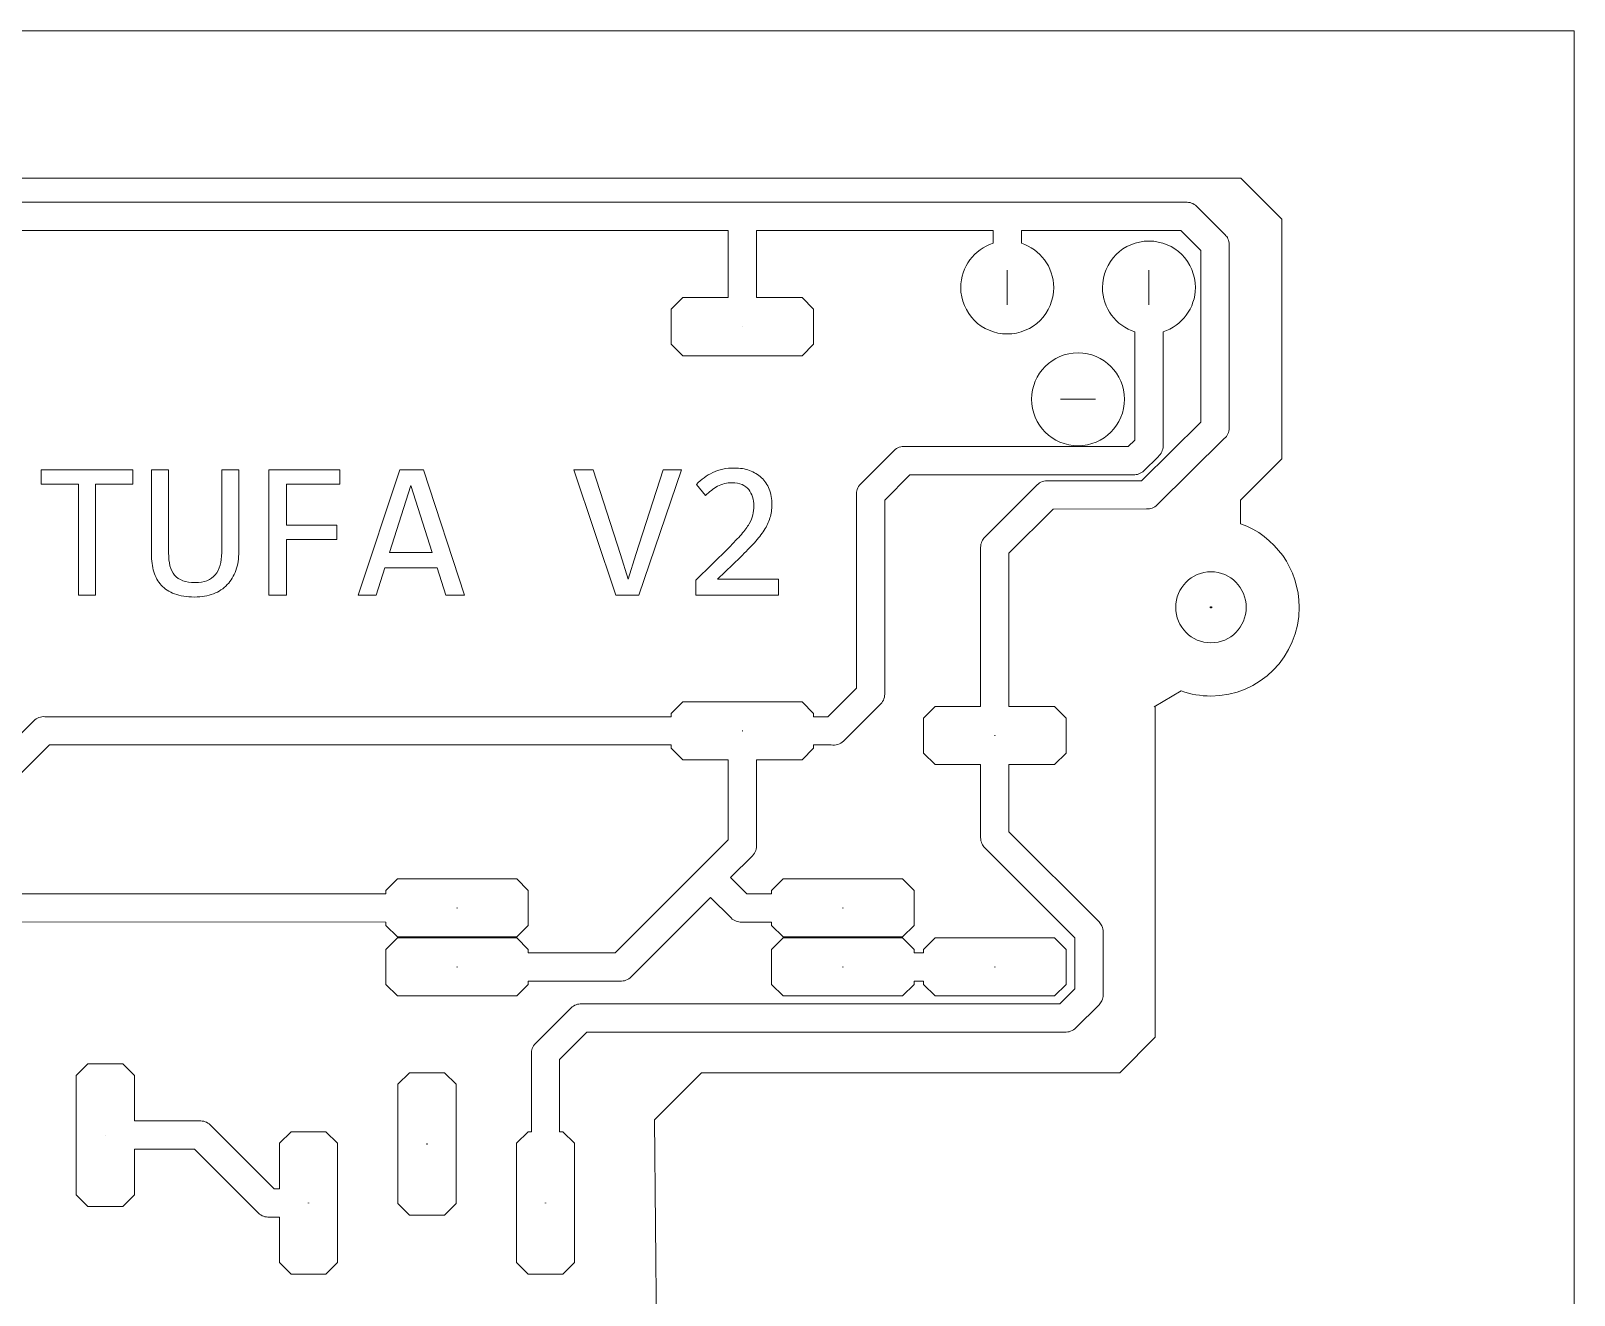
# Model space of a CAD drawing. Header units: millimetres. Extents: x -343 to 152, y -236 to 152.
# Drawn here: x -259.6 to -193.2, y -82.4 to -28 of the extents above; entities that cross this region are included whole.
import ezdxf

# ---------------------------------------------------------------- set-up
doc = ezdxf.new("R2010")
doc.units = ezdxf.units.MM
doc.header["$MEASUREMENT"] = 0
doc.layers.add('Layer 1', color=7, linetype='Continuous')

msp = doc.modelspace()

# ---------------------------------------------------------------- linework, layer by layer
at = {"layer": 'Layer 1', "lineweight": 18}
msp.add_lwpolyline([(-343.186, -118.0152), (-193.186, -118.0152), (-193.186, -28.0152), (-343.186, -28.0152), (-343.186, -118.0152)], close=True, dxfattribs=at)
for points in [[(-207.5296, -34.3592), (-207.5296, -34.3592), (-326.5003, -34.3592), (-326.5003, -34.3592)], [(-205.7728, -36.1286), (-205.7728, -36.1286), (-207.5296, -34.3592), (-207.5296, -34.3592)], [(-205.7728, -36.1286), (-205.7728, -36.1286), (-205.7728, -46.4415), (-205.7728, -46.4415)], [(-205.7728, -46.4415), (-205.7728, -46.4415), (-207.5397, -48.2211), (-207.5397, -48.2211)], [(-207.5397, -49.2319), (-207.5397, -49.2319), (-207.5397, -48.2211), (-207.5397, -48.2211)], [(-210.0946, -56.4303), (-210.0946, -56.4303), (-211.263, -57.1097), (-211.263, -57.1097)], [(-211.2225, -57.0861), (-211.2225, -57.0861), (-211.2225, -71.3397), (-211.2225, -71.3397)], [(-211.2225, -71.3397), (-211.2225, -71.3397), (-212.7402, -72.8682), (-212.7402, -72.8682)], [(-230.7503, -72.8682), (-230.7503, -72.8682), (-232.7649, -74.8971), (-232.7649, -74.8971)], [(-212.7402, -72.8682), (-212.7402, -72.8682), (-230.7503, -72.8682), (-230.7503, -72.8682)], [(-232.7649, -74.8971), (-232.7649, -74.8971), (-232.6463, -88.4968), (-232.6463, -88.4968)]]:
    msp.add_open_spline(points, degree=3, dxfattribs=at)
for points, knots in [([(-215.5873, -39.0642), (-215.5873, -40.1688), (-216.4827, -41.0642), (-217.5873, -41.0642), (-218.6919, -41.0642), (-219.5873, -40.1688), (-219.5873, -39.0642), (-219.5873, -38.1722), (-219.0034, -37.4167), (-218.1969, -37.1589), (-218.1969, -37.1589), (-218.1969, -36.6095), (-218.1969, -36.6095), (-218.1969, -36.6095), (-228.3775, -36.6097), (-228.3775, -36.6097), (-228.3775, -36.6097), (-228.3775, -39.5), (-228.3775, -39.5), (-228.3775, -39.5), (-226.4189, -39.5), (-226.4189, -39.5), (-226.4189, -39.5), (-225.9189, -40), (-225.9189, -40), (-225.9189, -40), (-225.9189, -41.5), (-225.9189, -41.5), (-225.9189, -41.5), (-226.4189, -42), (-226.4189, -42), (-226.4189, -42), (-231.5553, -42), (-231.5553, -42), (-231.5553, -42), (-232.0553, -41.5), (-232.0553, -41.5), (-232.0553, -41.5), (-232.0553, -40), (-232.0553, -40), (-232.0553, -40), (-231.5553, -39.5), (-231.5553, -39.5), (-231.5553, -39.5), (-229.5967, -39.5), (-229.5967, -39.5), (-229.5967, -39.5), (-229.5967, -36.6097), (-229.5967, -36.6097), (-229.5967, -36.6097), (-281.1481, -36.6108), (-281.1481, -36.6108), (-281.1481, -36.6108), (-287.6505, -43.114), (-287.6505, -43.114), (-287.6505, -43.114), (-287.6504, -43.5716), (-287.6504, -43.5716), (-287.6504, -43.5716), (-287.5084, -43.5716), (-287.5084, -43.5716), (-287.5084, -43.5716), (-287.0084, -44.0716), (-287.0084, -44.0716), (-287.0084, -44.0716), (-287.0084, -49.208), (-287.0084, -49.208), (-287.0084, -49.208), (-287.5084, -49.708), (-287.5084, -49.708), (-287.5084, -49.708), (-289.0084, -49.708), (-289.0084, -49.708), (-289.0084, -49.708), (-289.5084, -49.208), (-289.5084, -49.208), (-289.5084, -49.208), (-289.5084, -44.0716), (-289.5084, -44.0716), (-289.5084, -44.0716), (-289.0084, -43.5716), (-289.0084, -43.5716), (-289.0084, -43.5716), (-288.8648, -43.5716), (-288.8648, -43.5716), (-288.8648, -43.5716), (-288.865, -42.9121), (-288.865, -42.9121), (-288.8799, -42.739), (-288.8212, -42.5607), (-288.6888, -42.4283), (-288.6888, -42.4283), (-281.8339, -35.5726), (-281.8339, -35.5726), (-281.7015, -35.4402), (-281.5234, -35.3815), (-281.3503, -35.3964), (-281.3503, -35.3964), (-229.0421, -35.3953), (-229.0421, -35.3953), (-229.0421, -35.3953), (-228.9871, -35.3928), (-228.9871, -35.3928), (-228.9871, -35.3928), (-228.9321, -35.3953), (-228.9321, -35.3953), (-228.9321, -35.3953), (-217.643, -35.3951), (-217.643, -35.3951), (-217.643, -35.3951), (-217.5873, -35.3925), (-217.5873, -35.3925), (-217.5873, -35.3925), (-217.5316, -35.3951), (-217.5316, -35.3951), (-217.5316, -35.3951), (-209.912, -35.3949), (-209.912, -35.3949), (-209.739, -35.38), (-209.5608, -35.4387), (-209.4284, -35.5711), (-209.4284, -35.5711), (-208.2091, -36.7904), (-208.2091, -36.7904), (-208.1526, -36.851), (-208.121, -36.8924), (-208.0851, -36.9666), (-208.0487, -37.0449), (-208.0284, -37.1319), (-208.0284, -37.2235), (-208.0284, -37.2235), (-208.0284, -45.1068), (-208.0284, -45.1068), (-208.0284, -45.2928), (-208.1118, -45.4593), (-208.2431, -45.5711), (-208.2431, -45.5711), (-211.1321, -48.4239), (-211.1321, -48.4239), (-211.258, -48.5477), (-211.4243, -48.6055), (-211.5879, -48.5975), (-211.5879, -48.5975), (-215.6133, -48.6031), (-215.6133, -48.6031), (-215.6133, -48.6031), (-217.514, -50.5038), (-217.514, -50.5038), (-217.514, -50.5038), (-217.514, -57.1044), (-217.514, -57.1044), (-217.514, -57.1044), (-215.5554, -57.1044), (-215.5554, -57.1044), (-215.5554, -57.1044), (-215.0554, -57.6044), (-215.0554, -57.6044), (-215.0554, -57.6044), (-215.0554, -59.1044), (-215.0554, -59.1044), (-215.0554, -59.1044), (-215.5554, -59.6044), (-215.5554, -59.6044), (-215.5554, -59.6044), (-217.514, -59.6044), (-217.514, -59.6044), (-217.514, -59.6044), (-217.514, -62.4939), (-217.514, -62.4939), (-217.514, -62.4939), (-213.6356, -66.3723), (-213.6356, -66.3723), (-213.5791, -66.4329), (-213.5475, -66.4743), (-213.5116, -66.5485), (-213.4752, -66.6268), (-213.4549, -66.7138), (-213.4549, -66.8054), (-213.4549, -66.8054), (-213.4549, -69.5112), (-213.4549, -69.5112), (-213.4549, -69.6028), (-213.4752, -69.6898), (-213.5114, -69.7677), (-213.5474, -69.8422), (-213.5788, -69.8835), (-213.6356, -69.9443), (-213.6356, -69.9443), (-214.6302, -70.9389), (-214.6302, -70.9389), (-214.7626, -71.0713), (-214.9407, -71.13), (-215.1137, -71.1151), (-215.1137, -71.1151), (-235.6792, -71.1165), (-235.6792, -71.1165), (-235.6792, -71.1165), (-236.8544, -72.2911), (-236.8544, -72.2911), (-236.8544, -72.2911), (-236.8539, -75.4061), (-236.8539, -75.4061), (-236.8539, -75.4061), (-236.7123, -75.4061), (-236.7123, -75.4061), (-236.7123, -75.4061), (-236.2123, -75.9061), (-236.2123, -75.9061), (-236.2123, -75.9061), (-236.2123, -81.0425), (-236.2123, -81.0425), (-236.2123, -81.0425), (-236.7123, -81.5425), (-236.7123, -81.5425), (-236.7123, -81.5425), (-238.2123, -81.5425), (-238.2123, -81.5425), (-238.2123, -81.5425), (-238.7123, -81.0425), (-238.7123, -81.0425), (-238.7123, -81.0425), (-238.7123, -75.9061), (-238.7123, -75.9061), (-238.7123, -75.9061), (-238.2123, -75.4061), (-238.2123, -75.4061), (-238.2123, -75.4061), (-238.0683, -75.4061), (-238.0683, -75.4061), (-238.0683, -75.4061), (-238.0688, -72.0662), (-238.0688, -72.0662), (-238.0762, -71.9011), (-238.0167, -71.7335), (-237.8902, -71.6077), (-237.8902, -71.6077), (-236.3601, -70.0783), (-236.3601, -70.0783), (-236.2348, -69.9536), (-236.0687, -69.895), (-235.905, -69.9021), (-235.905, -69.9021), (-215.316, -69.9007), (-215.316, -69.9007), (-215.316, -69.9007), (-214.6741, -69.2588), (-214.6741, -69.2588), (-214.6741, -69.2588), (-214.6741, -67.0578), (-214.6741, -67.0578), (-214.6741, -67.0578), (-218.5525, -63.1794), (-218.5525, -63.1794), (-218.609, -63.1188), (-218.6406, -63.0774), (-218.6765, -63.0032), (-218.7129, -62.9249), (-218.7332, -62.8379), (-218.7332, -62.7463), (-218.7332, -62.7463), (-218.7332, -59.6044), (-218.7332, -59.6044), (-218.7332, -59.6044), (-220.6918, -59.6044), (-220.6918, -59.6044), (-220.6918, -59.6044), (-221.1918, -59.1044), (-221.1918, -59.1044), (-221.1918, -59.1044), (-221.1918, -57.6044), (-221.1918, -57.6044), (-221.1918, -57.6044), (-220.6918, -57.1044), (-220.6918, -57.1044), (-220.6918, -57.1044), (-218.7332, -57.1044), (-218.7332, -57.1044), (-218.7332, -57.1044), (-218.7332, -50.2514), (-218.7332, -50.2514), (-218.7332, -50.1598), (-218.7129, -50.0728), (-218.6767, -49.9949), (-218.6407, -49.9204), (-218.6093, -49.8791), (-218.5525, -49.8183), (-218.5525, -49.8183), (-216.2994, -47.5652), (-216.2994, -47.5652), (-216.1672, -47.433), (-215.9894, -47.3743), (-215.8167, -47.3889), (-215.8167, -47.3889), (-211.8086, -47.3834), (-211.8086, -47.3834), (-211.8086, -47.3834), (-209.2476, -44.8545), (-209.2476, -44.8545), (-209.2476, -44.8545), (-209.2476, -37.4759), (-209.2476, -37.4759), (-209.2476, -37.4759), (-210.1142, -36.6093), (-210.1142, -36.6093), (-210.1142, -36.6093), (-216.9777, -36.6094), (-216.9777, -36.6094), (-216.9777, -36.6094), (-216.9777, -37.1589), (-216.9777, -37.1589), (-216.1712, -37.4167), (-215.5873, -38.1722), (-215.5873, -39.0642)], [0, 0, 0, 0, 0.0096154, 0.0096154, 0.0096154, 0.0192308, 0.0192308, 0.0192308, 0.0288462, 0.0288462, 0.0288462, 0.0384615, 0.0384615, 0.0384615, 0.0480769, 0.0480769, 0.0480769, 0.0576923, 0.0576923, 0.0576923, 0.0673077, 0.0673077, 0.0673077, 0.0769231, 0.0769231, 0.0769231, 0.0865385, 0.0865385, 0.0865385, 0.0961538, 0.0961538, 0.0961538, 0.1057692, 0.1057692, 0.1057692, 0.1153846, 0.1153846, 0.1153846, 0.125, 0.125, 0.125, 0.1346154, 0.1346154, 0.1346154, 0.1442308, 0.1442308, 0.1442308, 0.1538462, 0.1538462, 0.1538462, 0.1634615, 0.1634615, 0.1634615, 0.1730769, 0.1730769, 0.1730769, 0.1826923, 0.1826923, 0.1826923, 0.1923077, 0.1923077, 0.1923077, 0.2019231, 0.2019231, 0.2019231, 0.2115385, 0.2115385, 0.2115385, 0.2211538, 0.2211538, 0.2211538, 0.2307692, 0.2307692, 0.2307692, 0.2403846, 0.2403846, 0.2403846, 0.25, 0.25, 0.25, 0.2596154, 0.2596154, 0.2596154, 0.2692308, 0.2692308, 0.2692308, 0.2788462, 0.2788462, 0.2788462, 0.2884615, 0.2884615, 0.2884615, 0.2980769, 0.2980769, 0.2980769, 0.3076923, 0.3076923, 0.3076923, 0.3173077, 0.3173077, 0.3173077, 0.3269231, 0.3269231, 0.3269231, 0.3365385, 0.3365385, 0.3365385, 0.3461538, 0.3461538, 0.3461538, 0.3557692, 0.3557692, 0.3557692, 0.3653846, 0.3653846, 0.3653846, 0.375, 0.375, 0.375, 0.3846154, 0.3846154, 0.3846154, 0.3942308, 0.3942308, 0.3942308, 0.4038462, 0.4038462, 0.4038462, 0.4134615, 0.4134615, 0.4134615, 0.4230769, 0.4230769, 0.4230769, 0.4326923, 0.4326923, 0.4326923, 0.4423077, 0.4423077, 0.4423077, 0.4519231, 0.4519231, 0.4519231, 0.4615385, 0.4615385, 0.4615385, 0.4711538, 0.4711538, 0.4711538, 0.4807692, 0.4807692, 0.4807692, 0.4903846, 0.4903846, 0.4903846, 0.5, 0.5, 0.5, 0.5096154, 0.5096154, 0.5096154, 0.5192308, 0.5192308, 0.5192308, 0.5288462, 0.5288462, 0.5288462, 0.5384615, 0.5384615, 0.5384615, 0.5480769, 0.5480769, 0.5480769, 0.5576923, 0.5576923, 0.5576923, 0.5673077, 0.5673077, 0.5673077, 0.5769231, 0.5769231, 0.5769231, 0.5865385, 0.5865385, 0.5865385, 0.5961538, 0.5961538, 0.5961538, 0.6057692, 0.6057692, 0.6057692, 0.6153846, 0.6153846, 0.6153846, 0.625, 0.625, 0.625, 0.6346154, 0.6346154, 0.6346154, 0.6442308, 0.6442308, 0.6442308, 0.6538462, 0.6538462, 0.6538462, 0.6634615, 0.6634615, 0.6634615, 0.6730769, 0.6730769, 0.6730769, 0.6826923, 0.6826923, 0.6826923, 0.6923077, 0.6923077, 0.6923077, 0.7019231, 0.7019231, 0.7019231, 0.7115385, 0.7115385, 0.7115385, 0.7211538, 0.7211538, 0.7211538, 0.7307692, 0.7307692, 0.7307692, 0.7403846, 0.7403846, 0.7403846, 0.75, 0.75, 0.75, 0.7596154, 0.7596154, 0.7596154, 0.7692308, 0.7692308, 0.7692308, 0.7788462, 0.7788462, 0.7788462, 0.7884615, 0.7884615, 0.7884615, 0.7980769, 0.7980769, 0.7980769, 0.8076923, 0.8076923, 0.8076923, 0.8173077, 0.8173077, 0.8173077, 0.8269231, 0.8269231, 0.8269231, 0.8365385, 0.8365385, 0.8365385, 0.8461538, 0.8461538, 0.8461538, 0.8557692, 0.8557692, 0.8557692, 0.8653846, 0.8653846, 0.8653846, 0.875, 0.875, 0.875, 0.8846154, 0.8846154, 0.8846154, 0.8942308, 0.8942308, 0.8942308, 0.9038462, 0.9038462, 0.9038462, 0.9134615, 0.9134615, 0.9134615, 0.9230769, 0.9230769, 0.9230769, 0.9326923, 0.9326923, 0.9326923, 0.9423077, 0.9423077, 0.9423077, 0.9519231, 0.9519231, 0.9519231, 0.9615385, 0.9615385, 0.9615385, 0.9711538, 0.9711538, 0.9711538, 0.9807692, 0.9807692, 0.9807692, 0.9903846, 0.9903846, 0.9903846, 1, 1, 1, 1]), ([(-222.4592, -46.0865), (-222.3268, -45.9541), (-222.1486, -45.8954), (-221.9755, -45.9103), (-221.9755, -45.9103), (-212.3824, -45.912), (-212.3824, -45.912), (-212.3824, -45.912), (-212.0969, -45.63), (-212.0969, -45.63), (-212.0969, -45.63), (-212.0969, -40.9695), (-212.0969, -40.9695), (-212.9034, -40.7117), (-213.4873, -39.9562), (-213.4873, -39.0642), (-213.4873, -37.9596), (-212.5919, -37.0642), (-211.4873, -37.0642), (-210.3827, -37.0642), (-209.4873, -37.9596), (-209.4873, -39.0642), (-209.4873, -39.9562), (-210.0712, -40.7117), (-210.8777, -40.9695), (-210.8777, -40.9695), (-210.8777, -45.8823), (-210.8777, -45.8823), (-210.8777, -46.0683), (-210.9611, -46.2348), (-211.0924, -46.3466), (-211.0924, -46.3466), (-211.7061, -46.9526), (-211.7061, -46.9526), (-211.8311, -47.0755), (-211.996, -47.1333), (-212.1584, -47.1264), (-212.1584, -47.1264), (-221.7734, -47.1247), (-221.7734, -47.1247), (-221.7734, -47.1247), (-222.8605, -48.2118), (-222.8605, -48.2118), (-222.8605, -48.2118), (-222.86, -56.5104), (-222.86, -56.5104), (-222.8451, -56.6834), (-222.9038, -56.8616), (-223.0362, -56.994), (-223.0362, -56.994), (-224.6293, -58.5872), (-224.6293, -58.5872), (-224.7746, -58.7325), (-224.975, -58.7891), (-225.1632, -58.757), (-225.1632, -58.757), (-225.919, -58.7569), (-225.919, -58.7569), (-225.919, -58.7569), (-225.919, -58.8982), (-225.919, -58.8982), (-225.919, -58.8982), (-226.419, -59.3982), (-226.419, -59.3982), (-226.419, -59.3982), (-228.3796, -59.3982), (-228.3796, -59.3982), (-228.3796, -59.3982), (-228.3786, -63.044), (-228.3786, -63.044), (-228.3637, -63.2171), (-228.4224, -63.3954), (-228.5548, -63.5278), (-228.5548, -63.5278), (-229.4934, -64.4665), (-229.4934, -64.4665), (-229.4934, -64.4665), (-228.791, -65.1682), (-228.791, -65.1682), (-228.791, -65.1682), (-227.7282, -65.1679), (-227.7282, -65.1679), (-227.7282, -65.1679), (-227.7282, -65.0244), (-227.7282, -65.0244), (-227.7282, -65.0244), (-227.2282, -64.5244), (-227.2282, -64.5244), (-227.2282, -64.5244), (-222.0918, -64.5244), (-222.0918, -64.5244), (-222.0918, -64.5244), (-221.5918, -65.0244), (-221.5918, -65.0244), (-221.5918, -65.0244), (-221.5918, -66.5244), (-221.5918, -66.5244), (-221.5918, -66.5244), (-222.0918, -67.0244), (-222.0918, -67.0244), (-222.0918, -67.0244), (-227.2282, -67.0244), (-227.2282, -67.0244), (-227.2282, -67.0244), (-227.7282, -66.5244), (-227.7282, -66.5244), (-227.7282, -66.5244), (-227.7282, -66.3824), (-227.7282, -66.3824), (-227.7282, -66.3824), (-229.0164, -66.3827), (-229.0164, -66.3827), (-229.1802, -66.3899), (-229.3464, -66.3312), (-229.4718, -66.2065), (-229.4718, -66.2065), (-230.3529, -65.3262), (-230.3529, -65.3262), (-230.3529, -65.3262), (-233.7697, -68.7434), (-233.7697, -68.7434), (-233.902, -68.8757), (-234.0801, -68.9344), (-234.2531, -68.9196), (-234.2531, -68.9196), (-238.2002, -68.9207), (-238.2002, -68.9207), (-238.2002, -68.9207), (-238.2002, -69.0644), (-238.2002, -69.0644), (-238.2002, -69.0644), (-238.7002, -69.5644), (-238.7002, -69.5644), (-238.7002, -69.5644), (-243.8366, -69.5644), (-243.8366, -69.5644), (-243.8366, -69.5644), (-244.3366, -69.0644), (-244.3366, -69.0644), (-244.3366, -69.0644), (-244.3366, -67.5644), (-244.3366, -67.5644), (-244.3366, -67.5644), (-243.8366, -67.0644), (-243.8366, -67.0644), (-243.8366, -67.0644), (-238.7002, -67.0644), (-238.7002, -67.0644), (-238.7002, -67.0644), (-238.2002, -67.5644), (-238.2002, -67.5644), (-238.2002, -67.5644), (-238.2002, -67.7063), (-238.2002, -67.7063), (-238.2002, -67.7063), (-234.4556, -67.7053), (-234.4556, -67.7053), (-234.4556, -67.7053), (-229.5931, -62.8421), (-229.5931, -62.8421), (-229.5931, -62.8421), (-229.594, -59.3982), (-229.594, -59.3982), (-229.594, -59.3982), (-231.5554, -59.3982), (-231.5554, -59.3982), (-231.5554, -59.3982), (-232.0554, -58.8982), (-232.0554, -58.8982), (-232.0554, -58.8982), (-232.0554, -58.7564), (-232.0554, -58.7564), (-232.0554, -58.7564), (-258.803, -58.7542), (-258.803, -58.7542), (-258.803, -58.7542), (-270.6473, -70.5985), (-270.6473, -70.5985), (-270.6473, -70.5985), (-270.6471, -71.7652), (-270.6471, -71.7652), (-270.6471, -71.7652), (-268.686, -71.7652), (-268.686, -71.7652), (-268.686, -71.7652), (-268.186, -72.2652), (-268.186, -72.2652), (-268.186, -72.2652), (-268.186, -73.7652), (-268.186, -73.7652), (-268.186, -73.7652), (-268.686, -74.2652), (-268.686, -74.2652), (-268.686, -74.2652), (-273.8224, -74.2652), (-273.8224, -74.2652), (-273.8224, -74.2652), (-274.3224, -73.7652), (-274.3224, -73.7652), (-274.3224, -73.7652), (-274.3224, -72.2652), (-274.3224, -72.2652), (-274.3224, -72.2652), (-273.8224, -71.7652), (-273.8224, -71.7652), (-273.8224, -71.7652), (-271.8615, -71.7652), (-271.8615, -71.7652), (-271.8615, -71.7652), (-271.8617, -70.3964), (-271.8617, -70.3964), (-271.8766, -70.2233), (-271.8179, -70.0451), (-271.6855, -69.9127), (-271.6855, -69.9127), (-259.4888, -57.716), (-259.4888, -57.716), (-259.3564, -57.5836), (-259.1782, -57.5249), (-259.0052, -57.5398), (-259.0052, -57.5398), (-232.0554, -57.542), (-232.0554, -57.542), (-232.0554, -57.542), (-232.0554, -57.3982), (-232.0554, -57.3982), (-232.0554, -57.3982), (-231.5554, -56.8982), (-231.5554, -56.8982), (-231.5554, -56.8982), (-226.419, -56.8982), (-226.419, -56.8982), (-226.419, -56.8982), (-225.919, -57.3982), (-225.919, -57.3982), (-225.919, -57.3982), (-225.919, -57.5425), (-225.919, -57.5425), (-225.919, -57.5425), (-225.3087, -57.5426), (-225.3087, -57.5426), (-225.3087, -57.5426), (-224.0744, -56.3082), (-224.0744, -56.3082), (-224.0744, -56.3082), (-224.0749, -48.0096), (-224.0749, -48.0096), (-224.0898, -47.8366), (-224.0311, -47.6584), (-223.8987, -47.526), (-223.8987, -47.526), (-222.4592, -46.0865), (-222.4592, -46.0865)], [0, 0, 0, 0, 0.0119048, 0.0119048, 0.0119048, 0.0238095, 0.0238095, 0.0238095, 0.0357143, 0.0357143, 0.0357143, 0.047619, 0.047619, 0.047619, 0.0595238, 0.0595238, 0.0595238, 0.0714286, 0.0714286, 0.0714286, 0.0833333, 0.0833333, 0.0833333, 0.0952381, 0.0952381, 0.0952381, 0.1071429, 0.1071429, 0.1071429, 0.1190476, 0.1190476, 0.1190476, 0.1309524, 0.1309524, 0.1309524, 0.1428571, 0.1428571, 0.1428571, 0.1547619, 0.1547619, 0.1547619, 0.1666667, 0.1666667, 0.1666667, 0.1785714, 0.1785714, 0.1785714, 0.1904762, 0.1904762, 0.1904762, 0.202381, 0.202381, 0.202381, 0.2142857, 0.2142857, 0.2142857, 0.2261905, 0.2261905, 0.2261905, 0.2380952, 0.2380952, 0.2380952, 0.25, 0.25, 0.25, 0.2619048, 0.2619048, 0.2619048, 0.2738095, 0.2738095, 0.2738095, 0.2857143, 0.2857143, 0.2857143, 0.297619, 0.297619, 0.297619, 0.3095238, 0.3095238, 0.3095238, 0.3214286, 0.3214286, 0.3214286, 0.3333333, 0.3333333, 0.3333333, 0.3452381, 0.3452381, 0.3452381, 0.3571429, 0.3571429, 0.3571429, 0.3690476, 0.3690476, 0.3690476, 0.3809524, 0.3809524, 0.3809524, 0.3928571, 0.3928571, 0.3928571, 0.4047619, 0.4047619, 0.4047619, 0.4166667, 0.4166667, 0.4166667, 0.4285714, 0.4285714, 0.4285714, 0.4404762, 0.4404762, 0.4404762, 0.452381, 0.452381, 0.452381, 0.4642857, 0.4642857, 0.4642857, 0.4761905, 0.4761905, 0.4761905, 0.4880952, 0.4880952, 0.4880952, 0.5, 0.5, 0.5, 0.5119048, 0.5119048, 0.5119048, 0.5238095, 0.5238095, 0.5238095, 0.5357143, 0.5357143, 0.5357143, 0.547619, 0.547619, 0.547619, 0.5595238, 0.5595238, 0.5595238, 0.5714286, 0.5714286, 0.5714286, 0.5833333, 0.5833333, 0.5833333, 0.5952381, 0.5952381, 0.5952381, 0.6071429, 0.6071429, 0.6071429, 0.6190476, 0.6190476, 0.6190476, 0.6309524, 0.6309524, 0.6309524, 0.6428571, 0.6428571, 0.6428571, 0.6547619, 0.6547619, 0.6547619, 0.6666667, 0.6666667, 0.6666667, 0.6785714, 0.6785714, 0.6785714, 0.6904762, 0.6904762, 0.6904762, 0.702381, 0.702381, 0.702381, 0.7142857, 0.7142857, 0.7142857, 0.7261905, 0.7261905, 0.7261905, 0.7380952, 0.7380952, 0.7380952, 0.75, 0.75, 0.75, 0.7619048, 0.7619048, 0.7619048, 0.7738095, 0.7738095, 0.7738095, 0.7857143, 0.7857143, 0.7857143, 0.797619, 0.797619, 0.797619, 0.8095238, 0.8095238, 0.8095238, 0.8214286, 0.8214286, 0.8214286, 0.8333333, 0.8333333, 0.8333333, 0.8452381, 0.8452381, 0.8452381, 0.8571429, 0.8571429, 0.8571429, 0.8690476, 0.8690476, 0.8690476, 0.8809524, 0.8809524, 0.8809524, 0.8928571, 0.8928571, 0.8928571, 0.9047619, 0.9047619, 0.9047619, 0.9166667, 0.9166667, 0.9166667, 0.9285714, 0.9285714, 0.9285714, 0.9404762, 0.9404762, 0.9404762, 0.952381, 0.952381, 0.952381, 0.9642857, 0.9642857, 0.9642857, 0.9761905, 0.9761905, 0.9761905, 0.9880952, 0.9880952, 0.9880952, 1, 1, 1, 1]), ([(-214.5373, -41.8742), (-213.4327, -41.8742), (-212.5373, -42.7696), (-212.5373, -43.8742), (-212.5373, -44.9788), (-213.4327, -45.8742), (-214.5373, -45.8742), (-215.6419, -45.8742), (-216.5373, -44.9788), (-216.5373, -43.8742), (-216.5373, -42.7696), (-215.6419, -41.8742), (-214.5373, -41.8742)], [0, 0, 0, 0, 0.25, 0.25, 0.25, 0.5, 0.5, 0.5, 0.75, 0.75, 0.75, 1, 1, 1, 1]), ([(-210.0946, -56.4303), (-209.6954, -56.5741), (-209.2652, -56.6524), (-208.817, -56.6524), (-206.7215, -56.6524), (-205.0228, -54.9416), (-205.0228, -52.8312), (-205.0228, -51.1721), (-206.0728, -49.76), (-207.5397, -49.2319)], [0, 0, 0, 0, 0.3333333, 0.3333333, 0.3333333, 0.6666667, 0.6666667, 0.6666667, 1, 1, 1, 1]), ([(-208.817, -51.3027), (-209.6552, -51.3027), (-210.3347, -51.987), (-210.3347, -52.8312), (-210.3347, -53.6753), (-209.6552, -54.3596), (-208.817, -54.3596), (-207.9788, -54.3596), (-207.2993, -53.6753), (-207.2993, -52.8312), (-207.2993, -51.987), (-207.9788, -51.3027), (-208.817, -51.3027)], [0, 0, 0, 0, 0.25, 0.25, 0.25, 0.5, 0.5, 0.5, 0.75, 0.75, 0.75, 1, 1, 1, 1]), ([(-266.6968, -92.4244), (-266.6968, -92.4244), (-261.5604, -92.4244), (-261.5604, -92.4244), (-261.5604, -92.4244), (-261.0604, -91.9244), (-261.0604, -91.9244), (-261.0604, -91.9244), (-261.0604, -90.4244), (-261.0604, -90.4244), (-261.0604, -90.4244), (-261.5604, -89.9244), (-261.5604, -89.9244), (-261.5604, -89.9244), (-263.5219, -89.9244), (-263.5219, -89.9244), (-263.5219, -89.9244), (-263.5332, -68.573), (-263.5332, -68.573), (-263.5332, -68.573), (-261.3386, -66.3783), (-261.3386, -66.3783), (-261.3386, -66.3783), (-244.3366, -66.3811), (-244.3366, -66.3811), (-244.3366, -66.3811), (-244.3366, -66.5244), (-244.3366, -66.5244), (-244.3366, -66.5244), (-243.8366, -67.0244), (-243.8366, -67.0244), (-243.8366, -67.0244), (-238.7002, -67.0244), (-238.7002, -67.0244), (-238.7002, -67.0244), (-238.2002, -66.5244), (-238.2002, -66.5244), (-238.2002, -66.5244), (-238.2002, -65.0244), (-238.2002, -65.0244), (-238.2002, -65.0244), (-238.7002, -64.5244), (-238.7002, -64.5244), (-238.7002, -64.5244), (-243.8366, -64.5244), (-243.8366, -64.5244), (-243.8366, -64.5244), (-244.3366, -65.0244), (-244.3366, -65.0244), (-244.3366, -65.0244), (-244.3366, -65.1667), (-244.3366, -65.1667), (-244.3366, -65.1667), (-261.5407, -65.1639), (-261.5407, -65.1639), (-261.7138, -65.149), (-261.892, -65.2077), (-262.0244, -65.3401), (-262.0244, -65.3401), (-264.5715, -67.8873), (-264.5715, -67.8873), (-264.704, -68.0198), (-264.7627, -68.1981), (-264.7477, -68.3712), (-264.7477, -68.3712), (-264.7363, -89.9244), (-264.7363, -89.9244), (-264.7363, -89.9244), (-266.6968, -89.9244), (-266.6968, -89.9244), (-266.6968, -89.9244), (-267.1968, -90.4244), (-267.1968, -90.4244), (-267.1968, -90.4244), (-267.1968, -91.9244), (-267.1968, -91.9244), (-267.1968, -91.9244), (-266.6968, -92.4244), (-266.6968, -92.4244)], [0, 0, 0, 0, 0.0384615, 0.0384615, 0.0384615, 0.0769231, 0.0769231, 0.0769231, 0.1153846, 0.1153846, 0.1153846, 0.1538462, 0.1538462, 0.1538462, 0.1923077, 0.1923077, 0.1923077, 0.2307692, 0.2307692, 0.2307692, 0.2692308, 0.2692308, 0.2692308, 0.3076923, 0.3076923, 0.3076923, 0.3461538, 0.3461538, 0.3461538, 0.3846154, 0.3846154, 0.3846154, 0.4230769, 0.4230769, 0.4230769, 0.4615385, 0.4615385, 0.4615385, 0.5, 0.5, 0.5, 0.5384615, 0.5384615, 0.5384615, 0.5769231, 0.5769231, 0.5769231, 0.6153846, 0.6153846, 0.6153846, 0.6538462, 0.6538462, 0.6538462, 0.6923077, 0.6923077, 0.6923077, 0.7307692, 0.7307692, 0.7307692, 0.7692308, 0.7692308, 0.7692308, 0.8076923, 0.8076923, 0.8076923, 0.8461538, 0.8461538, 0.8461538, 0.8846154, 0.8846154, 0.8846154, 0.9230769, 0.9230769, 0.9230769, 0.9615385, 0.9615385, 0.9615385, 1, 1, 1, 1]), ([(-220.6918, -69.5644), (-220.6918, -69.5644), (-215.5554, -69.5644), (-215.5554, -69.5644), (-215.5554, -69.5644), (-215.0554, -69.0644), (-215.0554, -69.0644), (-215.0554, -69.0644), (-215.0554, -67.5644), (-215.0554, -67.5644), (-215.0554, -67.5644), (-215.5554, -67.0644), (-215.5554, -67.0644), (-215.5554, -67.0644), (-220.6918, -67.0644), (-220.6918, -67.0644), (-220.6918, -67.0644), (-221.1918, -67.5644), (-221.1918, -67.5644), (-221.1918, -67.5644), (-221.1918, -67.7089), (-221.1918, -67.7089), (-221.1918, -67.7089), (-221.5918, -67.7087), (-221.5918, -67.7087), (-221.5918, -67.7087), (-221.5918, -67.5644), (-221.5918, -67.5644), (-221.5918, -67.5644), (-222.0918, -67.0644), (-222.0918, -67.0644), (-222.0918, -67.0644), (-227.2282, -67.0644), (-227.2282, -67.0644), (-227.2282, -67.0644), (-227.7282, -67.5644), (-227.7282, -67.5644), (-227.7282, -67.5644), (-227.7282, -69.0644), (-227.7282, -69.0644), (-227.7282, -69.0644), (-227.2282, -69.5644), (-227.2282, -69.5644), (-227.2282, -69.5644), (-222.0918, -69.5644), (-222.0918, -69.5644), (-222.0918, -69.5644), (-221.5918, -69.0644), (-221.5918, -69.0644), (-221.5918, -69.0644), (-221.5918, -68.9231), (-221.5918, -68.9231), (-221.5918, -68.9231), (-221.1918, -68.9233), (-221.1918, -68.9233), (-221.1918, -68.9233), (-221.1918, -69.0644), (-221.1918, -69.0644), (-221.1918, -69.0644), (-220.6918, -69.5644), (-220.6918, -69.5644)], [0, 0, 0, 0, 0.05, 0.05, 0.05, 0.1, 0.1, 0.1, 0.15, 0.15, 0.15, 0.2, 0.2, 0.2, 0.25, 0.25, 0.25, 0.3, 0.3, 0.3, 0.35, 0.35, 0.35, 0.4, 0.4, 0.4, 0.45, 0.45, 0.45, 0.5, 0.5, 0.5, 0.55, 0.55, 0.55, 0.6, 0.6, 0.6, 0.65, 0.65, 0.65, 0.7, 0.7, 0.7, 0.75, 0.75, 0.75, 0.8, 0.8, 0.8, 0.85, 0.85, 0.85, 0.9, 0.9, 0.9, 0.95, 0.95, 0.95, 1, 1, 1, 1]), ([(-246.4123, -75.9061), (-246.4123, -75.9061), (-246.4123, -81.0425), (-246.4123, -81.0425), (-246.4123, -81.0425), (-246.9123, -81.5425), (-246.9123, -81.5425), (-246.9123, -81.5425), (-248.4123, -81.5425), (-248.4123, -81.5425), (-248.4123, -81.5425), (-248.9123, -81.0425), (-248.9123, -81.0425), (-248.9123, -81.0425), (-248.9123, -79.0804), (-248.9123, -79.0804), (-248.9123, -79.0804), (-249.3413, -79.08), (-249.3413, -79.08), (-249.5142, -79.0947), (-249.6921, -79.0359), (-249.8243, -78.9037), (-249.8243, -78.9037), (-252.5698, -76.1586), (-252.5698, -76.1586), (-252.5698, -76.1586), (-255.1557, -76.1591), (-255.1557, -76.1591), (-255.1557, -76.1591), (-255.1557, -78.1203), (-255.1557, -78.1203), (-255.1557, -78.1203), (-255.6557, -78.6203), (-255.6557, -78.6203), (-255.6557, -78.6203), (-257.1557, -78.6203), (-257.1557, -78.6203), (-257.1557, -78.6203), (-257.6557, -78.1203), (-257.6557, -78.1203), (-257.6557, -78.1203), (-257.6557, -72.9839), (-257.6557, -72.9839), (-257.6557, -72.9839), (-257.1557, -72.4839), (-257.1557, -72.4839), (-257.1557, -72.4839), (-255.6557, -72.4839), (-255.6557, -72.4839), (-255.6557, -72.4839), (-255.1557, -72.9839), (-255.1557, -72.9839), (-255.1557, -72.9839), (-255.1557, -74.9447), (-255.1557, -74.9447), (-255.1557, -74.9447), (-252.3678, -74.9442), (-252.3678, -74.9442), (-252.1947, -74.9293), (-252.0165, -74.988), (-251.8841, -75.1204), (-251.8841, -75.1204), (-249.1383, -77.8658), (-249.1383, -77.8658), (-249.1383, -77.8658), (-248.9123, -77.866), (-248.9123, -77.866), (-248.9123, -77.866), (-248.9123, -75.9061), (-248.9123, -75.9061), (-248.9123, -75.9061), (-248.4123, -75.4061), (-248.4123, -75.4061), (-248.4123, -75.4061), (-246.9123, -75.4061), (-246.9123, -75.4061), (-246.9123, -75.4061), (-246.4123, -75.9061), (-246.4123, -75.9061)], [0, 0, 0, 0, 0.0384615, 0.0384615, 0.0384615, 0.0769231, 0.0769231, 0.0769231, 0.1153846, 0.1153846, 0.1153846, 0.1538462, 0.1538462, 0.1538462, 0.1923077, 0.1923077, 0.1923077, 0.2307692, 0.2307692, 0.2307692, 0.2692308, 0.2692308, 0.2692308, 0.3076923, 0.3076923, 0.3076923, 0.3461538, 0.3461538, 0.3461538, 0.3846154, 0.3846154, 0.3846154, 0.4230769, 0.4230769, 0.4230769, 0.4615385, 0.4615385, 0.4615385, 0.5, 0.5, 0.5, 0.5384615, 0.5384615, 0.5384615, 0.5769231, 0.5769231, 0.5769231, 0.6153846, 0.6153846, 0.6153846, 0.6538462, 0.6538462, 0.6538462, 0.6923077, 0.6923077, 0.6923077, 0.7307692, 0.7307692, 0.7307692, 0.7692308, 0.7692308, 0.7692308, 0.8076923, 0.8076923, 0.8076923, 0.8461538, 0.8461538, 0.8461538, 0.8846154, 0.8846154, 0.8846154, 0.9230769, 0.9230769, 0.9230769, 0.9615385, 0.9615385, 0.9615385, 1, 1, 1, 1]), ([(-241.3123, -73.3661), (-241.3123, -73.3661), (-241.3123, -78.5025), (-241.3123, -78.5025), (-241.3123, -78.5025), (-241.8123, -79.0025), (-241.8123, -79.0025), (-241.8123, -79.0025), (-243.3123, -79.0025), (-243.3123, -79.0025), (-243.3123, -79.0025), (-243.8123, -78.5025), (-243.8123, -78.5025), (-243.8123, -78.5025), (-243.8123, -73.3661), (-243.8123, -73.3661), (-243.8123, -73.3661), (-243.3123, -72.8661), (-243.3123, -72.8661), (-243.3123, -72.8661), (-241.8123, -72.8661), (-241.8123, -72.8661), (-241.8123, -72.8661), (-241.3123, -73.3661), (-241.3123, -73.3661)], [0, 0, 0, 0, 0.125, 0.125, 0.125, 0.25, 0.25, 0.25, 0.375, 0.375, 0.375, 0.5, 0.5, 0.5, 0.625, 0.625, 0.625, 0.75, 0.75, 0.75, 0.875, 0.875, 0.875, 1, 1, 1, 1])]:
    msp.add_open_spline(points, degree=3, knots=knots, dxfattribs=at)
at = {"layer": 'Layer 1', "color": 2, "lineweight": 9}
for points in [[(-217.5873, -38.3142), (-217.5873, -38.3142), (-217.5873, -39.8142), (-217.5873, -39.8142)], [(-211.4873, -38.3142), (-211.4873, -38.3142), (-211.4873, -39.8142), (-211.4873, -39.8142)], [(-215.2873, -43.8742), (-215.2873, -43.8742), (-213.7873, -43.8742), (-213.7873, -43.8742)]]:
    msp.add_open_spline(points, degree=3, dxfattribs=at)
at = {"layer": 'Layer 1', "color": 5}
for points in [[(-228.9888, -40.75), (-228.9888, -40.75), (-228.9888, -40.7535), (-228.9888, -40.7535), (-228.9888, -40.7535), (-228.9853, -40.7535), (-228.9853, -40.7535), (-228.9853, -40.7535), (-228.9853, -40.75), (-228.9853, -40.75), (-228.9853, -40.75), (-228.9888, -40.75), (-228.9888, -40.75)], [(-228.9889, -58.1482), (-228.9889, -58.1482), (-228.9889, -58.1517), (-228.9889, -58.1517), (-228.9889, -58.1517), (-228.9854, -58.1517), (-228.9854, -58.1517), (-228.9854, -58.1517), (-228.9854, -58.1482), (-228.9854, -58.1482), (-228.9854, -58.1482), (-228.9889, -58.1482), (-228.9889, -58.1482)], [(-218.1253, -58.3544), (-218.1253, -58.3544), (-218.1253, -58.3579), (-218.1253, -58.3579), (-218.1253, -58.3579), (-218.1218, -58.3579), (-218.1218, -58.3579), (-218.1218, -58.3579), (-218.1218, -58.3544), (-218.1218, -58.3544), (-218.1218, -58.3544), (-218.1253, -58.3544), (-218.1253, -58.3544)], [(-241.2701, -65.7744), (-241.2701, -65.7744), (-241.2701, -65.7779), (-241.2701, -65.7779), (-241.2701, -65.7779), (-241.2666, -65.7779), (-241.2666, -65.7779), (-241.2666, -65.7779), (-241.2666, -65.7744), (-241.2666, -65.7744), (-241.2666, -65.7744), (-241.2701, -65.7744), (-241.2701, -65.7744)], [(-224.6617, -65.7744), (-224.6617, -65.7744), (-224.6617, -65.7779), (-224.6617, -65.7779), (-224.6617, -65.7779), (-224.6582, -65.7779), (-224.6582, -65.7779), (-224.6582, -65.7779), (-224.6582, -65.7744), (-224.6582, -65.7744), (-224.6582, -65.7744), (-224.6617, -65.7744), (-224.6617, -65.7744)], [(-241.2701, -68.3144), (-241.2701, -68.3144), (-241.2701, -68.3179), (-241.2701, -68.3179), (-241.2701, -68.3179), (-241.2666, -68.3179), (-241.2666, -68.3179), (-241.2666, -68.3179), (-241.2666, -68.3144), (-241.2666, -68.3144), (-241.2666, -68.3144), (-241.2701, -68.3144), (-241.2701, -68.3144)], [(-224.6617, -68.3144), (-224.6617, -68.3144), (-224.6617, -68.3179), (-224.6617, -68.3179), (-224.6617, -68.3179), (-224.6582, -68.3179), (-224.6582, -68.3179), (-224.6582, -68.3179), (-224.6582, -68.3144), (-224.6582, -68.3144), (-224.6582, -68.3144), (-224.6617, -68.3144), (-224.6617, -68.3144)], [(-218.1253, -68.3144), (-218.1253, -68.3144), (-218.1253, -68.3179), (-218.1253, -68.3179), (-218.1253, -68.3179), (-218.1218, -68.3179), (-218.1218, -68.3179), (-218.1218, -68.3179), (-218.1218, -68.3144), (-218.1218, -68.3144), (-218.1218, -68.3144), (-218.1253, -68.3144), (-218.1253, -68.3144)], [(-256.4057, -75.5538), (-256.4057, -75.5538), (-256.4022, -75.5538), (-256.4022, -75.5538), (-256.4022, -75.5538), (-256.4022, -75.5503), (-256.4022, -75.5503), (-256.4022, -75.5503), (-256.4057, -75.5503), (-256.4057, -75.5503), (-256.4057, -75.5503), (-256.4057, -75.5538), (-256.4057, -75.5538)]]:
    msp.add_open_spline(points, degree=3, knots=[0, 0, 0, 0, 0.25, 0.25, 0.25, 0.5, 0.5, 0.5, 0.75, 0.75, 0.75, 1, 1, 1, 1], dxfattribs=at)
at = {"layer": 'Layer 1', "color": 5, "lineweight": 9}
for points in [[(-228.9888, -40.75), (-228.9888, -40.75), (-228.9888, -40.7535), (-228.9888, -40.7535), (-228.9888, -40.7535), (-228.9853, -40.7535), (-228.9853, -40.7535), (-228.9853, -40.7535), (-228.9853, -40.75), (-228.9853, -40.75), (-228.9853, -40.75), (-228.9888, -40.75), (-228.9888, -40.75)], [(-228.9889, -58.1482), (-228.9889, -58.1482), (-228.9889, -58.1517), (-228.9889, -58.1517), (-228.9889, -58.1517), (-228.9854, -58.1517), (-228.9854, -58.1517), (-228.9854, -58.1517), (-228.9854, -58.1482), (-228.9854, -58.1482), (-228.9854, -58.1482), (-228.9889, -58.1482), (-228.9889, -58.1482)], [(-218.1253, -58.3544), (-218.1253, -58.3544), (-218.1253, -58.3579), (-218.1253, -58.3579), (-218.1253, -58.3579), (-218.1218, -58.3579), (-218.1218, -58.3579), (-218.1218, -58.3579), (-218.1218, -58.3544), (-218.1218, -58.3544), (-218.1218, -58.3544), (-218.1253, -58.3544), (-218.1253, -58.3544)], [(-241.2701, -65.7744), (-241.2701, -65.7744), (-241.2701, -65.7779), (-241.2701, -65.7779), (-241.2701, -65.7779), (-241.2666, -65.7779), (-241.2666, -65.7779), (-241.2666, -65.7779), (-241.2666, -65.7744), (-241.2666, -65.7744), (-241.2666, -65.7744), (-241.2701, -65.7744), (-241.2701, -65.7744)], [(-224.6617, -65.7744), (-224.6617, -65.7744), (-224.6617, -65.7779), (-224.6617, -65.7779), (-224.6617, -65.7779), (-224.6582, -65.7779), (-224.6582, -65.7779), (-224.6582, -65.7779), (-224.6582, -65.7744), (-224.6582, -65.7744), (-224.6582, -65.7744), (-224.6617, -65.7744), (-224.6617, -65.7744)], [(-241.2701, -68.3144), (-241.2701, -68.3144), (-241.2701, -68.3179), (-241.2701, -68.3179), (-241.2701, -68.3179), (-241.2666, -68.3179), (-241.2666, -68.3179), (-241.2666, -68.3179), (-241.2666, -68.3144), (-241.2666, -68.3144), (-241.2666, -68.3144), (-241.2701, -68.3144), (-241.2701, -68.3144)], [(-224.6617, -68.3144), (-224.6617, -68.3144), (-224.6617, -68.3179), (-224.6617, -68.3179), (-224.6617, -68.3179), (-224.6582, -68.3179), (-224.6582, -68.3179), (-224.6582, -68.3179), (-224.6582, -68.3144), (-224.6582, -68.3144), (-224.6582, -68.3144), (-224.6617, -68.3144), (-224.6617, -68.3144)], [(-218.1253, -68.3144), (-218.1253, -68.3144), (-218.1253, -68.3179), (-218.1253, -68.3179), (-218.1253, -68.3179), (-218.1218, -68.3179), (-218.1218, -68.3179), (-218.1218, -68.3179), (-218.1218, -68.3144), (-218.1218, -68.3144), (-218.1218, -68.3144), (-218.1253, -68.3144), (-218.1253, -68.3144)], [(-256.4057, -75.5538), (-256.4057, -75.5538), (-256.4022, -75.5538), (-256.4022, -75.5538), (-256.4022, -75.5538), (-256.4022, -75.5503), (-256.4022, -75.5503), (-256.4022, -75.5503), (-256.4057, -75.5503), (-256.4057, -75.5503), (-256.4057, -75.5503), (-256.4057, -75.5538), (-256.4057, -75.5538)]]:
    msp.add_open_spline(points, degree=3, knots=[0, 0, 0, 0, 0.25, 0.25, 0.25, 0.5, 0.5, 0.5, 0.75, 0.75, 0.75, 1, 1, 1, 1], dxfattribs=at)
at = {"layer": 'Layer 1', "color": 3, "lineweight": 9}
for points, knots in [([(-255.223, -47.5368), (-255.223, -47.5368), (-256.8232, -47.5368), (-256.8232, -47.5368), (-256.8232, -47.5368), (-256.8232, -52.312), (-256.8232, -52.312), (-256.8232, -52.312), (-257.5682, -52.312), (-257.5682, -52.312), (-257.5682, -52.312), (-257.5682, -47.5368), (-257.5682, -47.5368), (-257.5682, -47.5368), (-259.1684, -47.5368), (-259.1684, -47.5368), (-259.1684, -47.5368), (-259.1684, -46.9103), (-259.1684, -46.9103), (-259.1684, -46.9103), (-255.223, -46.9103), (-255.223, -46.9103), (-255.223, -46.9103), (-255.223, -47.5368), (-255.223, -47.5368)], [0, 0, 0, 0, 0.125, 0.125, 0.125, 0.25, 0.25, 0.25, 0.375, 0.375, 0.375, 0.5, 0.5, 0.5, 0.625, 0.625, 0.625, 0.75, 0.75, 0.75, 0.875, 0.875, 0.875, 1, 1, 1, 1]), ([(-250.6609, -50.4324), (-250.6609, -50.7302), (-250.7032, -50.9997), (-250.7865, -51.241), (-250.8712, -51.4823), (-250.9939, -51.6869), (-251.1576, -51.8562), (-251.3199, -52.027), (-251.5188, -52.1568), (-251.7545, -52.2499), (-251.9902, -52.3416), (-252.2611, -52.3882), (-252.5673, -52.3882), (-252.9031, -52.3882), (-253.1896, -52.3445), (-253.4238, -52.2556), (-253.6581, -52.1681), (-253.8486, -52.0425), (-253.9967, -51.8816), (-254.1435, -51.7207), (-254.2507, -51.5274), (-254.3185, -51.3002), (-254.3862, -51.0745), (-254.4201, -50.8233), (-254.4201, -50.5439), (-254.4201, -50.5439), (-254.4201, -46.9103), (-254.4201, -46.9103), (-254.4201, -46.9103), (-253.6835, -46.9103), (-253.6835, -46.9103), (-253.6835, -46.9103), (-253.6835, -50.4846), (-253.6835, -50.4846), (-253.6835, -50.6977), (-253.6637, -50.8826), (-253.6242, -51.0434), (-253.5833, -51.2029), (-253.5184, -51.3355), (-253.4267, -51.4442), (-253.3363, -51.5514), (-253.2178, -51.6318), (-253.0739, -51.6869), (-252.9285, -51.7419), (-252.7521, -51.7701), (-252.5419, -51.7701), (-252.151, -51.7701), (-251.8632, -51.6572), (-251.6769, -51.4315), (-251.4906, -51.2057), (-251.3975, -50.8868), (-251.3975, -50.4762), (-251.3975, -50.4762), (-251.3975, -46.9103), (-251.3975, -46.9103), (-251.3975, -46.9103), (-250.6609, -46.9103), (-250.6609, -46.9103), (-250.6609, -46.9103), (-250.6609, -50.4324), (-250.6609, -50.4324)], [0, 0, 0, 0, 0.05, 0.05, 0.05, 0.1, 0.1, 0.1, 0.15, 0.15, 0.15, 0.2, 0.2, 0.2, 0.25, 0.25, 0.25, 0.3, 0.3, 0.3, 0.35, 0.35, 0.35, 0.4, 0.4, 0.4, 0.45, 0.45, 0.45, 0.5, 0.5, 0.5, 0.55, 0.55, 0.55, 0.6, 0.6, 0.6, 0.65, 0.65, 0.65, 0.7, 0.7, 0.7, 0.75, 0.75, 0.75, 0.8, 0.8, 0.8, 0.85, 0.85, 0.85, 0.9, 0.9, 0.9, 0.95, 0.95, 0.95, 1, 1, 1, 1]), ([(-246.319, -47.5368), (-246.319, -47.5368), (-248.6134, -47.5368), (-248.6134, -47.5368), (-248.6134, -47.5368), (-248.6134, -49.2894), (-248.6134, -49.2894), (-248.6134, -49.2894), (-246.4389, -49.2894), (-246.4389, -49.2894), (-246.4389, -49.2894), (-246.4389, -49.9075), (-246.4389, -49.9075), (-246.4389, -49.9075), (-248.6134, -49.9075), (-248.6134, -49.9075), (-248.6134, -49.9075), (-248.6134, -52.312), (-248.6134, -52.312), (-248.6134, -52.312), (-249.3669, -52.312), (-249.3669, -52.312), (-249.3669, -52.312), (-249.3669, -46.9103), (-249.3669, -46.9103), (-249.3669, -46.9103), (-246.319, -46.9103), (-246.319, -46.9103), (-246.319, -46.9103), (-246.319, -47.5368), (-246.319, -47.5368)], [0, 0, 0, 0, 0.1, 0.1, 0.1, 0.2, 0.2, 0.2, 0.3, 0.3, 0.3, 0.4, 0.4, 0.4, 0.5, 0.5, 0.5, 0.6, 0.6, 0.6, 0.7, 0.7, 0.7, 0.8, 0.8, 0.8, 0.9, 0.9, 0.9, 1, 1, 1, 1]), ([(-240.9483, -52.312), (-240.9483, -52.312), (-241.7498, -52.312), (-241.7498, -52.312), (-241.7498, -52.312), (-242.1238, -51.1351), (-242.1238, -51.1351), (-242.1238, -51.1351), (-244.3815, -51.1351), (-244.3815, -51.1351), (-244.3815, -51.1351), (-244.7555, -52.312), (-244.7555, -52.312), (-244.7555, -52.312), (-245.5203, -52.312), (-245.5203, -52.312), (-245.5203, -52.312), (-243.7268, -46.9103), (-243.7268, -46.9103), (-243.7268, -46.9103), (-242.7179, -46.9103), (-242.7179, -46.9103), (-242.7179, -46.9103), (-240.9483, -52.312), (-240.9483, -52.312)], [0, 0, 0, 0, 0.125, 0.125, 0.125, 0.25, 0.25, 0.25, 0.375, 0.375, 0.375, 0.5, 0.5, 0.5, 0.625, 0.625, 0.625, 0.75, 0.75, 0.75, 0.875, 0.875, 0.875, 1, 1, 1, 1]), ([(-231.6125, -46.9103), (-231.6125, -46.9103), (-233.4484, -52.312), (-233.4484, -52.312), (-233.4484, -52.312), (-234.4404, -52.312), (-234.4404, -52.312), (-234.4404, -52.312), (-236.2353, -46.9103), (-236.2353, -46.9103), (-236.2353, -46.9103), (-235.4042, -46.9103), (-235.4042, -46.9103), (-235.4042, -46.9103), (-234.2372, -50.5509), (-234.2372, -50.5509), (-234.2372, -50.5509), (-233.907, -51.6177), (-233.907, -51.6177), (-233.907, -51.6177), (-233.5683, -50.5509), (-233.5683, -50.5509), (-233.5683, -50.5509), (-232.3985, -46.9103), (-232.3985, -46.9103), (-232.3985, -46.9103), (-231.6125, -46.9103), (-231.6125, -46.9103)], [0, 0, 0, 0, 0.1111111, 0.1111111, 0.1111111, 0.2222222, 0.2222222, 0.2222222, 0.3333333, 0.3333333, 0.3333333, 0.4444444, 0.4444444, 0.4444444, 0.5555556, 0.5555556, 0.5555556, 0.6666667, 0.6666667, 0.6666667, 0.7777778, 0.7777778, 0.7777778, 0.8888889, 0.8888889, 0.8888889, 1, 1, 1, 1]), ([(-227.4272, -52.312), (-227.4272, -52.312), (-230.9832, -52.312), (-230.9832, -52.312), (-230.9832, -52.312), (-230.9832, -51.6671), (-230.9832, -51.6671), (-230.9832, -51.6671), (-229.5876, -50.2786), (-229.5876, -50.2786), (-229.359, -50.0514), (-229.1742, -49.8567), (-229.0302, -49.6916), (-228.8877, -49.5251), (-228.7762, -49.3741), (-228.6958, -49.2386), (-228.6168, -49.1017), (-228.5632, -48.9733), (-228.5349, -48.852), (-228.5081, -48.7306), (-228.494, -48.5994), (-228.494, -48.4583), (-228.494, -48.3256), (-228.5124, -48.2001), (-228.5476, -48.0801), (-228.5843, -47.9602), (-228.6394, -47.8543), (-228.7127, -47.7626), (-228.7875, -47.6723), (-228.8835, -47.6003), (-229.002, -47.5481), (-229.1206, -47.4959), (-229.2631, -47.4691), (-229.4282, -47.4691), (-229.6568, -47.4691), (-229.8656, -47.5199), (-230.0533, -47.6229), (-230.2396, -47.7245), (-230.4117, -47.8572), (-230.5698, -48.0194), (-230.5698, -48.0194), (-230.9663, -47.5439), (-230.9663, -47.5439), (-230.7617, -47.3294), (-230.5274, -47.1573), (-230.2607, -47.0288), (-229.9954, -46.899), (-229.685, -46.8341), (-229.3322, -46.8341), (-229.0923, -46.8341), (-228.8736, -46.8694), (-228.6775, -46.9414), (-228.4799, -47.0133), (-228.3092, -47.1163), (-228.1652, -47.2518), (-228.0227, -47.3873), (-227.9112, -47.5524), (-227.8336, -47.7485), (-227.7546, -47.9432), (-227.7151, -48.1634), (-227.7151, -48.4089), (-227.7151, -48.6163), (-227.7433, -48.8082), (-227.7984, -48.9846), (-227.8534, -49.161), (-227.9366, -49.336), (-228.0481, -49.511), (-228.1596, -49.6859), (-228.3007, -49.868), (-228.47, -50.0557), (-228.6394, -50.2419), (-228.8397, -50.4479), (-229.0712, -50.6709), (-229.0712, -50.6709), (-230.0519, -51.6262), (-230.0519, -51.6262), (-230.0519, -51.6262), (-227.4272, -51.6262), (-227.4272, -51.6262), (-227.4272, -51.6262), (-227.4272, -52.312), (-227.4272, -52.312)], [0, 0, 0, 0, 0.037037, 0.037037, 0.037037, 0.0740741, 0.0740741, 0.0740741, 0.1111111, 0.1111111, 0.1111111, 0.1481481, 0.1481481, 0.1481481, 0.1851852, 0.1851852, 0.1851852, 0.2222222, 0.2222222, 0.2222222, 0.2592593, 0.2592593, 0.2592593, 0.2962963, 0.2962963, 0.2962963, 0.3333333, 0.3333333, 0.3333333, 0.3703704, 0.3703704, 0.3703704, 0.4074074, 0.4074074, 0.4074074, 0.4444444, 0.4444444, 0.4444444, 0.4814815, 0.4814815, 0.4814815, 0.5185185, 0.5185185, 0.5185185, 0.5555556, 0.5555556, 0.5555556, 0.5925926, 0.5925926, 0.5925926, 0.6296296, 0.6296296, 0.6296296, 0.6666667, 0.6666667, 0.6666667, 0.7037037, 0.7037037, 0.7037037, 0.7407407, 0.7407407, 0.7407407, 0.7777778, 0.7777778, 0.7777778, 0.8148148, 0.8148148, 0.8148148, 0.8518519, 0.8518519, 0.8518519, 0.8888889, 0.8888889, 0.8888889, 0.9259259, 0.9259259, 0.9259259, 0.962963, 0.962963, 0.962963, 1, 1, 1, 1]), ([(-242.334, -50.4747), (-242.334, -50.4747), (-243.2513, -47.5834), (-243.2513, -47.5834), (-243.2513, -47.5834), (-244.1713, -50.4747), (-244.1713, -50.4747), (-244.1713, -50.4747), (-242.334, -50.4747), (-242.334, -50.4747)], [0, 0, 0, 0, 0.3333333, 0.3333333, 0.3333333, 0.6666667, 0.6666667, 0.6666667, 1, 1, 1, 1])]:
    msp.add_open_spline(points, degree=3, knots=knots, dxfattribs=at)
at = {"layer": 'Layer 1', "color": 202}
msp.add_open_spline([(-208.7991, -52.8491), (-208.7991, -52.8491), (-208.7991, -52.8132), (-208.7991, -52.8132), (-208.7991, -52.8132), (-208.8347, -52.8132), (-208.8347, -52.8132), (-208.8347, -52.8132), (-208.8347, -52.8491), (-208.8347, -52.8491), (-208.8347, -52.8491), (-208.7991, -52.8491), (-208.7991, -52.8491)], degree=3, knots=[0, 0, 0, 0, 0.25, 0.25, 0.25, 0.5, 0.5, 0.5, 0.75, 0.75, 0.75, 1, 1, 1, 1], dxfattribs=at)
at = {"layer": 'Layer 1', "color": 202, "lineweight": 9}
msp.add_open_spline([(-208.7991, -52.8491), (-208.7991, -52.8491), (-208.7991, -52.8132), (-208.7991, -52.8132), (-208.7991, -52.8132), (-208.8347, -52.8132), (-208.8347, -52.8132), (-208.8347, -52.8132), (-208.8347, -52.8491), (-208.8347, -52.8491), (-208.8347, -52.8491), (-208.7991, -52.8491), (-208.7991, -52.8491)], degree=3, knots=[0, 0, 0, 0, 0.25, 0.25, 0.25, 0.5, 0.5, 0.5, 0.75, 0.75, 0.75, 1, 1, 1, 1], dxfattribs=at)
at = {"layer": 'Layer 1', "color": 29}
for points in [[(-242.5623, -75.9326), (-242.5623, -75.9326), (-242.5588, -75.9326), (-242.5588, -75.9326), (-242.5588, -75.9326), (-242.5588, -75.9361), (-242.5588, -75.9361), (-242.5588, -75.9361), (-242.5623, -75.9361), (-242.5623, -75.9361), (-242.5623, -75.9361), (-242.5623, -75.9326), (-242.5623, -75.9326)], [(-247.6623, -78.4726), (-247.6623, -78.4726), (-247.6588, -78.4726), (-247.6588, -78.4726), (-247.6588, -78.4726), (-247.6588, -78.4761), (-247.6588, -78.4761), (-247.6588, -78.4761), (-247.6623, -78.4761), (-247.6623, -78.4761), (-247.6623, -78.4761), (-247.6623, -78.4726), (-247.6623, -78.4726)], [(-237.4623, -78.4726), (-237.4623, -78.4726), (-237.4588, -78.4726), (-237.4588, -78.4726), (-237.4588, -78.4726), (-237.4588, -78.4761), (-237.4588, -78.4761), (-237.4588, -78.4761), (-237.4623, -78.4761), (-237.4623, -78.4761), (-237.4623, -78.4761), (-237.4623, -78.4726), (-237.4623, -78.4726)]]:
    msp.add_open_spline(points, degree=3, knots=[0, 0, 0, 0, 0.25, 0.25, 0.25, 0.5, 0.5, 0.5, 0.75, 0.75, 0.75, 1, 1, 1, 1], dxfattribs=at)
at = {"layer": 'Layer 1', "color": 29, "lineweight": 9}
for points in [[(-242.5623, -75.9326), (-242.5623, -75.9326), (-242.5588, -75.9326), (-242.5588, -75.9326), (-242.5588, -75.9326), (-242.5588, -75.9361), (-242.5588, -75.9361), (-242.5588, -75.9361), (-242.5623, -75.9361), (-242.5623, -75.9361), (-242.5623, -75.9361), (-242.5623, -75.9326), (-242.5623, -75.9326)], [(-247.6623, -78.4726), (-247.6623, -78.4726), (-247.6588, -78.4726), (-247.6588, -78.4726), (-247.6588, -78.4726), (-247.6588, -78.4761), (-247.6588, -78.4761), (-247.6588, -78.4761), (-247.6623, -78.4761), (-247.6623, -78.4761), (-247.6623, -78.4761), (-247.6623, -78.4726), (-247.6623, -78.4726)], [(-237.4623, -78.4726), (-237.4623, -78.4726), (-237.4588, -78.4726), (-237.4588, -78.4726), (-237.4588, -78.4726), (-237.4588, -78.4761), (-237.4588, -78.4761), (-237.4588, -78.4761), (-237.4623, -78.4761), (-237.4623, -78.4761), (-237.4623, -78.4761), (-237.4623, -78.4726), (-237.4623, -78.4726)]]:
    msp.add_open_spline(points, degree=3, knots=[0, 0, 0, 0, 0.25, 0.25, 0.25, 0.5, 0.5, 0.5, 0.75, 0.75, 0.75, 1, 1, 1, 1], dxfattribs=at)

doc.saveas('drawing.dxf')
